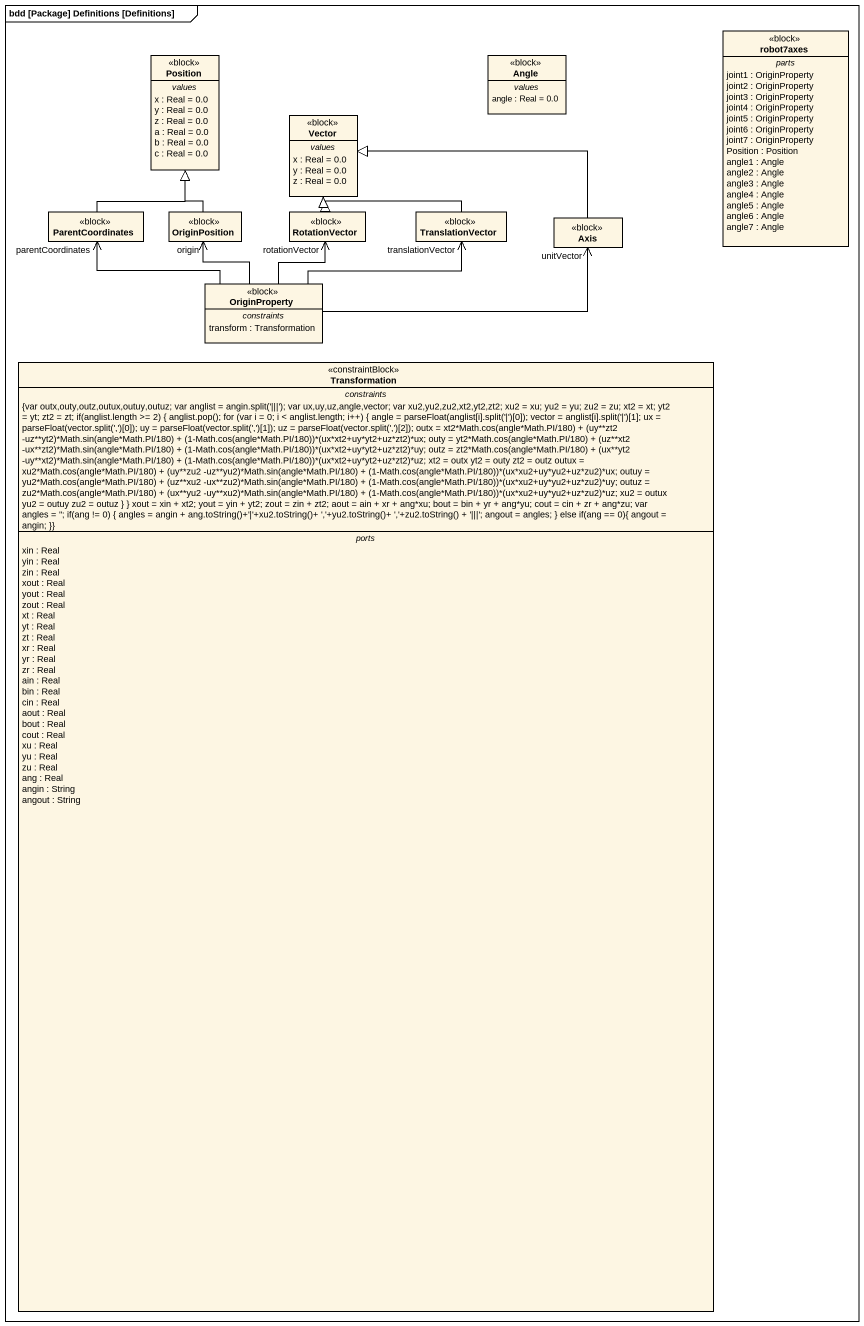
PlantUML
@startuml
mainframe bdd [Package] Definitions [Definitions]
hide circle
hide empty members
class robot7axes <<block>> {
  -- parts --
  joint1 : OriginProperty
  joint2 : OriginProperty
  joint3 : OriginProperty
  joint4 : OriginProperty
  joint5 : OriginProperty
  joint6 : OriginProperty
  joint7 : OriginProperty
  Position : Position
  angle1 : Angle
  angle2 : Angle
  angle3 : Angle
  angle4 : Angle
  angle5 : Angle
  angle6 : Angle
  angle7 : Angle
}
class Position <<block>> {
  -- values --
  x : Real = 0.0
  y : Real = 0.0
  z : Real = 0.0
  a : Real = 0.0
  b : Real = 0.0
  c : Real = 0.0
}
class Angle <<block>> {
  -- values --
  angle : Real = 0.0
}
class Vector <<block>> {
  -- values --
  x : Real = 0.0
  y : Real = 0.0
  z : Real = 0.0
}
class ParentCoordinates <<block>>
class OriginPosition <<block>>
class RotationVector <<block>>
class TranslationVector <<block>>
class Axis <<block>>
class OriginProperty <<block>> {
  -- constraints --
  transform : Transformation
}
class Transformation <<constraintBlock>> {
  -- constraints --
  {field} {var outx,outy,outz,outux,outuy,outuz; var anglist = angin.split('|||'); var ux,uy,uz,angle,vector; var xu2,yu2,zu2,xt2,yt2,zt2; xu2 = xu; yu2 = yu; zu2 = zu; xt2 = xt; yt2 = yt; zt2 = zt; if(anglist.length >= 2) { anglist.pop(); for (var i = 0; i < anglist.length; i++) { angle = parseFloat(anglist[i].split('|')[0]); vector = anglist[i].split('|')[1]; ux = parseFloat(vector.split(',')[0]); uy = parseFloat(vector.split(',')[1]); uz = parseFloat(vector.split(',')[2]); outx = xt2*Math.cos(angle*Math.PI/180) + (uy~**zt2 -uz~**yt2)*Math.sin(angle*Math.PI/180) + (1-Math.cos(angle*Math.PI/180))*(ux*xt2+uy*yt2+uz*zt2)*ux; outy = yt2*Math.cos(angle*Math.PI/180) + (uz~**xt2 -ux~**zt2)*Math.sin(angle*Math.PI/180) + (1-Math.cos(angle*Math.PI/180))*(ux*xt2+uy*yt2+uz*zt2)*uy; outz = zt2*Math.cos(angle*Math.PI/180) + (ux~**yt2 -uy~**xt2)*Math.sin(angle*Math.PI/180) + (1-Math.cos(angle*Math.PI/180))*(ux*xt2+uy*yt2+uz*zt2)*uz; xt2 = outx yt2 = outy zt2 = outz outux = xu2*Math.cos(angle*Math.PI/180) + (uy~**zu2 -uz~**yu2)*Math.sin(angle*Math.PI/180) + (1-Math.cos(angle*Math.PI/180))*(ux*xu2+uy*yu2+uz*zu2)*ux; outuy = yu2*Math.cos(angle*Math.PI/180) + (uz~**xu2 -ux~**zu2)*Math.sin(angle*Math.PI/180) + (1-Math.cos(angle*Math.PI/180))*(ux*xu2+uy*yu2+uz*zu2)*uy; outuz = zu2*Math.cos(angle*Math.PI/180) + (ux~**yu2 -uy~**xu2)*Math.sin(angle*Math.PI/180) + (1-Math.cos(angle*Math.PI/180))*(ux*xu2+uy*yu2+uz*zu2)*uz; xu2 = outux yu2 = outuy zu2 = outuz } } xout = xin + xt2; yout = yin + yt2; zout = zin + zt2; aout = ain + xr + ang*xu; bout = bin + yr + ang*yu; cout = cin + zr + ang*zu; var angles = ''; if(ang != 0) { angles = angin + ang.toString()+'|'+xu2.toString()+ ','+yu2.toString()+ ','+zu2.toString() + '|||'; angout = angles; } else if(ang == 0){ angout = angin; }}
  -- ports --
  xin : Real
  yin : Real
  zin : Real
  xout : Real
  yout : Real
  zout : Real
  xt : Real
  yt : Real
  zt : Real
  xr : Real
  yr : Real
  zr : Real
  ain : Real
  bin : Real
  cin : Real
  aout : Real
  bout : Real
  cout : Real
  xu : Real
  yu : Real
  zu : Real
  ang : Real
  angin : String
  angout : String
}
ParentCoordinates -up-|> Position
OriginPosition -up-|> Position
RotationVector -up-|> Vector
TranslationVector -left-|> Vector
Axis -left-|> Vector
OriginProperty -left-> "parentCoordinates" ParentCoordinates
OriginProperty -up-> "origin" OriginPosition
OriginProperty -up-> "rotationVector" RotationVector
OriginProperty -right-> "translationVector" TranslationVector
OriginProperty -right-> "unitVector" Axis
@enduml
